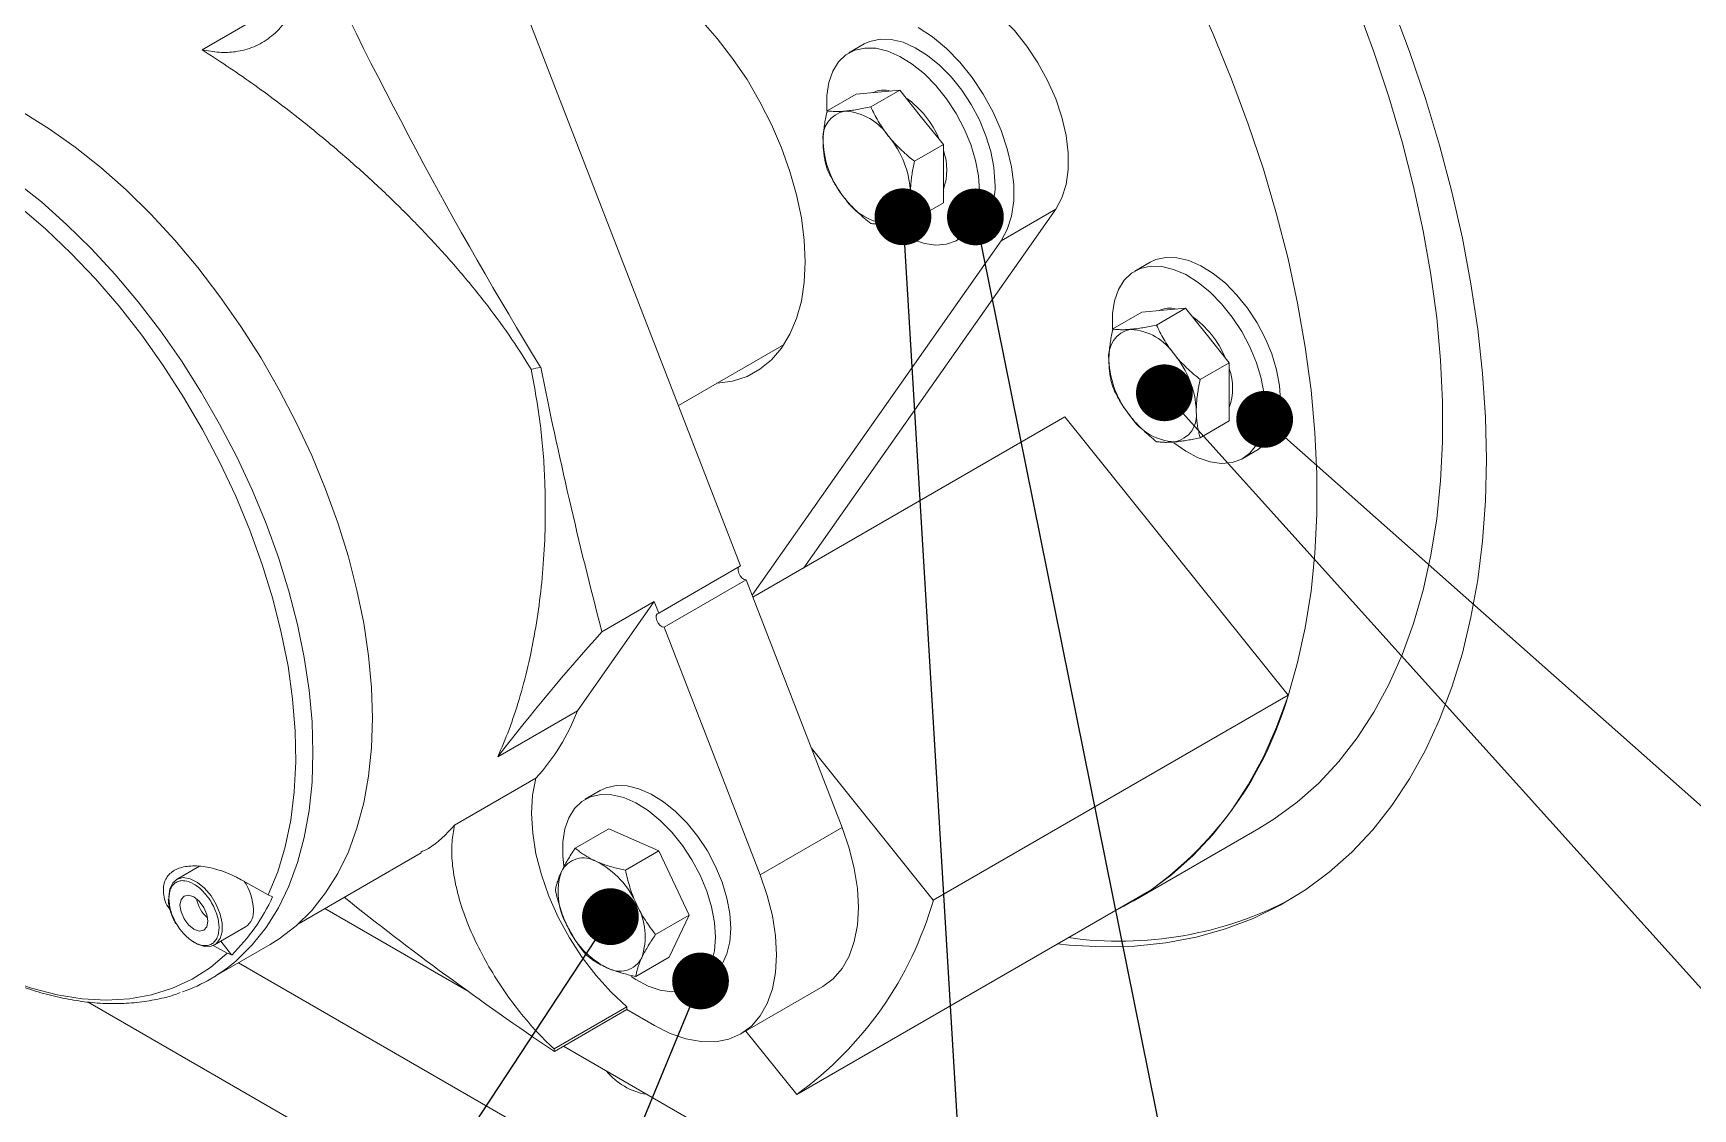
# Model space of a CAD drawing. Header units: millimetres. Extents: x -9396 to 24219, y -4763 to 12641.
# Drawn here: x 580.1 to 733.6, y -828.9 to -729.5 of the extents above; entities that cross this region are included whole.
import ezdxf

# ---------------------------------------------------------------- set-up
doc = ezdxf.new("R2010")
doc.units = ezdxf.units.MM
doc.header["$LTSCALE"] = 1000
doc.header["$MEASUREMENT"] = 0
doc.linetypes.add('SLD-Solid', pattern=[0])
for name, color, linetype in [('dim', 1, 'Continuous'), ('FRAME', 179, 'SLD-Solid'), ('text', 7, 'Continuous')]:
    doc.layers.add(name, color=color, linetype=linetype)
doc.styles.get("Standard").update_dxf_attribs({"font": 'romans.shx'})
doc.dimstyles.new('ISO-25', dxfattribs={"dimtxt": 2.5, "dimasz": 2.5, "dimexe": 1.25, "dimexo": 0.625, "dimtad": 1, "dimtxsty": 'Standard', "dimcen": 2.5, "dimadec": 0, "dimazin": 0, "dimtfac": 1, "dimtmove": 0, "dimatfit": 3, "dimfxl": 0, "dimarcsym": 0})

# ---------------------------------------------------------------- blocks, each defined once
blk = doc.blocks.new('A$C1A1C7678')
at = {"layer": 'FRAME', "color": 7, "linetype": 'SLD-Solid', "lineweight": 15}
for p, q in [((25.03, 229.23), (52.82, 157.6)), ((3.02, 205.3), (10.54, 209.64)), ((64.25, 205.83), (62.84, 205.01)), ((63.5, 201.2), (60.81, 199.65)), ((63.5, 201.2), (65.52, 201.38)), ((67.54, 201.57), (64.85, 200.02)), ((65.52, 201.38), (67.54, 201.57)), ((67.54, 201.57), (69.56, 199.05)), ((69.56, 199.05), (71.58, 196.54)), ((71.58, 196.54), (68.89, 194.99)), ((71.58, 196.54), (71.58, 193.85)), ((71.58, 193.85), (71.58, 191.15)), ((58.66, 157.42), (81.96, 190.56)), ((71.58, 191.15), (68.89, 189.6)), ((81.96, 190.56), (76.91, 187.65)), ((53.88, 154.88), (76.91, 187.65)), ((72.84, 187.69), (74.25, 188.51)), ((90.68, 185.66), (89.27, 184.84)), ((89.92, 181.04), (91.94, 181.22)), ((93.96, 181.4), (91.28, 179.85)), ((91.94, 181.22), (93.96, 181.4)), ((93.96, 181.4), (95.98, 178.89)), ((89.92, 181.04), (87.24, 179.49)), ((47.07, 172.43), (56.85, 178.07)), ((95.98, 178.89), (98, 176.37)), ((98, 176.37), (95.32, 174.82)), ((98, 176.37), (98, 173.68)), ((98, 173.68), (98, 170.99)), ((53.95, 154.7), (82.8, 171.36)), ((103.47, 145.65), (82.8, 171.36)), ((98, 170.99), (95.32, 169.44)), ((99.26, 167.53), (100.68, 168.34)), ((52.82, 157.6), (45.25, 153.23)), ((53.33, 156.3), (45.75, 151.92)), ((53.33, 156.3), (62.2, 133.42)), ((37.73, 144.18), (44.83, 154.29)), ((44.83, 154.29), (39.99, 151.5)), ((45.25, 153.23), (44.83, 154.29)), ((54.63, 129.05), (45.75, 151.92)), ((70.64, 126.7), (103.47, 145.65)), ((37.73, 144.18), (30.36, 139.93)), ((70.64, 126.7), (59.37, 140.73)), ((26.37, 133.63), (33.89, 137.97)), ((39.84, 136.83), (38.43, 136.02)), ((40.63, 133.28), (37.53, 131.5)), ((40.63, 133.28), (45.26, 131.25)), ((62.2, 133.42), (54.63, 129.05)), ((89.12, 126.61), (100.74, 133.32)), ((11.98, 124.55), (23.27, 131.06)), ((45.26, 131.25), (42.16, 129.46)), ((45.26, 131.25), (48.06, 125.32)), ((2.77, 129.83), (0.66, 128.62)), ((6.76, 128.51), (9.13, 127.18)), ((58.02, 108.74), (90.84, 127.69)), ((9.54, 127.01), (9.13, 127.18)), ((27.5, 118.35), (14.37, 125.93)), ((48.06, 125.32), (44.96, 123.53)), ((48.06, 125.32), (46.22, 121.43)), ((4.16, 122.56), (7.04, 124.22)), ((4.74, 122.89), (5.75, 121.63)), ((3.8, 119.41), (9.31, 122.59)), ((5.34, 121.79), (4.05, 122.52)), ((5.34, 121.79), (5.75, 121.63)), ((46.22, 121.43), (43.12, 119.64)), ((6.39, 120.91), (167.74, 27.76)), ((48.42, 118.7), (49.84, 119.52)), ((52.83, 114.33), (60.41, 118.7)), ((-7.52, 117.28), (167.74, 16.1)), ((42.31, 116.85), (35.56, 112.95)), ((42.31, 116.58), (42.31, 116.85)), ((35.6, 112.7), (42.31, 116.58)), ((42.31, 116.58), (44.84, 115.12)), ((53.31, 114.6), (58.02, 108.74)), ((119.93, 64.99), (36.44, 113.19))]:
    blk.add_line(p, q, dxfattribs=at)
at = {"layer": 'FRAME', "color": 7, "linetype": 'SLD-Solid', "lineweight": 15, "flags": 128}
for points in [[(121.79, 167.42), (121.7, 171.35), (121.43, 175.38), (120.99, 179.48), (120.36, 183.65), (119.57, 187.88), (118.6, 192.16), (117.46, 196.47), (116.15, 200.8), (114.68, 205.14), (113.05, 209.47), (111.27, 213.79), (109.34, 218.08), (107.26, 222.33), (105.05, 226.53), (102.7, 230.66), (100.23, 234.72), (97.65, 238.69), (94.95, 242.56), (92.15, 246.32), (89.25, 249.97), (86.27, 253.48), (83.21, 256.85), (80.08, 260.07), (76.89, 263.13), (73.65, 266.02), (70.36, 268.74), (67.05, 271.27), (63.7, 273.61), (60.35, 275.76), (56.99, 277.7), (53.63, 279.43), (50.29, 280.94), (46.97, 282.24), (43.69, 283.32), (40.45, 284.17), (37.25, 284.79), (34.12, 285.19), (31.06, 285.35), (28.08, 285.28), (25.19, 284.98), (22.39, 284.45), (19.69, 283.7), (17.1, 282.71), (14.63, 281.51), (12.29, 280.08), (10.07, 278.44), (8, 276.58), (6.07, 274.52), (4.28, 272.26), (2.66, 269.81), (1.19, 267.16), (-0.12, 264.34), (-1.1, 261.82)], [(18.62, 275.57), (20.66, 276.64), (23.11, 277.65), (25.67, 278.44), (28.34, 278.99), (31.11, 279.32), (33.96, 279.42), (36.9, 279.28), (39.9, 278.91), (42.97, 278.31), (46.08, 277.49), (49.24, 276.44), (52.43, 275.16), (55.64, 273.67), (58.87, 271.96), (62.1, 270.05), (65.32, 267.93), (68.52, 265.62), (71.7, 263.11), (74.84, 260.43), (77.93, 257.57), (80.97, 254.55), (83.94, 251.37), (86.83, 248.05), (89.64, 244.59), (92.36, 241.01), (94.98, 237.32), (97.49, 233.52), (99.88, 229.63), (102.14, 225.67), (104.28, 221.64), (106.28, 217.56), (108.13, 213.44), (109.84, 209.29), (111.38, 205.12), (112.77, 200.95), (114, 196.8), (115.06, 192.66), (115.94, 188.57), (116.65, 184.52), (117.19, 180.53), (117.55, 176.62), (117.73, 172.8), (117.73, 169.07), (117.55, 165.45), (117.19, 161.95), (116.65, 158.58), (115.94, 155.36), (115.06, 152.28), (114, 149.37), (112.77, 146.63), (111.38, 144.07), (109.84, 141.69), (108.13, 139.51), (106.28, 137.52), (104.28, 135.75), (102.14, 134.19), (100.74, 133.32)], [(-10.01, 231.26), (-9.92, 234.94), (-9.65, 238.5), (-9.2, 241.93), (-8.58, 245.23), (-7.78, 248.38), (-6.81, 251.37), (-5.67, 254.2), (-4.36, 256.86), (-2.89, 259.33), (-1.26, 261.61), (0.52, 263.69), (2.45, 265.57), (4.51, 267.24), (6.72, 268.7), (9.05, 269.93), (11.5, 270.94), (14.06, 271.73), (16.73, 272.29), (19.49, 272.62), (22.35, 272.71), (25.28, 272.57), (28.29, 272.21), (31.35, 271.61), (34.47, 270.78), (37.63, 269.73), (40.82, 268.46), (44.03, 266.97), (47.26, 265.26), (50.48, 263.34), (53.71, 261.22), (56.91, 258.91), (60.08, 256.41), (63.22, 253.72), (66.32, 250.86), (69.35, 247.84), (72.32, 244.66), (75.22, 241.34), (78.03, 237.89), (80.75, 234.3), (83.36, 230.61), (85.87, 226.82), (88.26, 222.93), (90.53, 218.97), (92.66, 214.94), (94.66, 210.86), (96.52, 206.73), (98.22, 202.58), (99.77, 198.42), (101.16, 194.25), (102.38, 190.09), (103.44, 185.96), (104.33, 181.86), (105.04, 177.82), (105.58, 173.83), (105.93, 169.92), (106.11, 166.09), (106.11, 162.36), (105.93, 158.74), (105.58, 155.25), (105.04, 151.88), (104.33, 148.65), (103.44, 145.58), (102.38, 142.67), (101.16, 139.93), (99.77, 137.36), (98.22, 134.98), (96.52, 132.8), (94.66, 130.82), (92.66, 129.04), (90.53, 127.48), (88.26, 126.14), (87.33, 125.66)], [(37.65, 215.06), (37.66, 215.06), (39.27, 214.69), (40.92, 214.09), (42.59, 213.28), (44.27, 212.26), (45.94, 211.04), (47.57, 209.64), (49.15, 208.07), (50.66, 206.35), (52.08, 204.5), (53.41, 202.54), (54.61, 200.49), (55.68, 198.38), (56.61, 196.23), (57.38, 194.06), (58, 191.9), (58.44, 189.77), (58.7, 187.7), (58.79, 185.71)], [(74.3, 210.29), (75.62, 209.42), (76.91, 208.33), (78.14, 207.07), (79.28, 205.64), (80.31, 204.1), (81.21, 202.46), (81.96, 200.77), (82.53, 199.06), (82.92, 197.38), (83.12, 195.76), (83.12, 194.24), (82.92, 192.84), (82.53, 191.61), (81.96, 190.56)], [(69.25, 207.37), (70.57, 206.5), (71.86, 205.42), (73.09, 204.15), (74.23, 202.73), (75.26, 201.18), (76.16, 199.54), (76.91, 197.85), (77.48, 196.15), (77.87, 194.47), (78.07, 192.85), (78.07, 191.32), (77.87, 189.93), (77.48, 188.69), (76.91, 187.65)], [(76.32, 193.09), (76.23, 194.45), (75.96, 195.88), (75.51, 197.35), (74.9, 198.81), (74.15, 200.23), (73.27, 201.57), (72.28, 202.8), (71.22, 203.88), (70.11, 204.78), (68.97, 205.49), (67.84, 205.99), (66.75, 206.25), (65.72, 206.28), (64.78, 206.07), (64.25, 205.83)], [(74.91, 192.27), (74.82, 193.63), (74.55, 195.07), (74.1, 196.53), (73.49, 198), (72.74, 199.41), (71.86, 200.75), (70.87, 201.98), (69.81, 203.06), (68.69, 203.97), (67.55, 204.68), (66.43, 205.17), (65.33, 205.43), (64.3, 205.46), (63.37, 205.26), (62.55, 204.82), (61.86, 204.17), (61.34, 203.31), (60.97, 202.27), (60.79, 201.08), (60.79, 199.76), (60.81, 199.5)], [(-36.39, 201.76), (-35.53, 202.22), (-33.69, 202.98), (-31.75, 203.52), (-29.7, 203.82), (-27.57, 203.89), (-25.35, 203.73), (-23.07, 203.34), (-20.74, 202.71), (-18.36, 201.86), (-15.96, 200.78), (-13.54, 199.49), (-11.13, 198), (-8.73, 196.3), (-6.35, 194.41), (-4.02, 192.34), (-1.74, 190.1), (0.48, 187.7), (2.62, 185.17), (4.66, 182.5), (6.61, 179.72), (8.44, 176.84), (10.15, 173.88), (11.72, 170.86), (13.16, 167.78), (14.44, 164.68), (15.57, 161.56), (16.54, 158.44), (17.34, 155.35), (17.96, 152.29), (18.41, 149.29), (18.68, 146.36), (18.77, 143.52)], [(-41.77, 198.65), (-41.03, 199.04), (-39.2, 199.81), (-37.25, 200.34), (-35.21, 200.65), (-33.07, 200.72), (-30.85, 200.55), (-28.57, 200.16), (-26.24, 199.53), (-23.86, 198.68), (-21.46, 197.61), (-19.05, 196.32), (-16.63, 194.82), (-14.23, 193.12), (-11.85, 191.23), (-9.52, 189.16), (-7.24, 186.92), (-5.02, 184.53), (-2.89, 181.99), (-0.84, 179.32), (1.1, 176.54), (2.94, 173.66), (4.64, 170.7), (6.22, 167.68), (7.66, 164.61), (8.94, 161.5), (10.07, 158.38), (11.04, 155.26), (11.84, 152.17), (12.46, 149.11), (12.91, 146.11), (13.18, 143.18), (13.27, 140.34), (13.18, 137.6), (12.91, 134.99), (12.46, 132.5), (11.84, 130.17), (11.04, 127.99), (10.07, 125.99), (8.94, 124.18), (7.66, 122.56), (6.22, 121.14), (6.2, 121.12)], [(-16.26, 192.61), (-13.83, 190.77), (-11.45, 188.73), (-9.12, 186.51), (-6.85, 184.13), (-4.66, 181.59), (-2.56, 178.91), (-0.57, 176.11), (1.3, 173.2), (3.05, 170.21), (4.66, 167.15), (6.13, 164.03), (7.43, 160.88), (8.58, 157.71), (9.55, 154.55), (10.34, 151.42), (10.96, 148.32), (11.39, 145.29), (11.63, 142.33), (11.68, 139.47), (11.54, 136.72), (11.22, 134.1), (10.7, 131.63), (10.01, 129.32), (9.13, 127.18)], [(66.46, 189.14), (67.55, 188.36), (68.69, 187.76), (69.81, 187.38), (70.87, 187.23), (71.86, 187.32), (72.74, 187.64), (73.49, 188.19), (74.1, 188.95), (74.55, 189.9), (74.82, 191.02), (74.91, 192.27)], [(58.79, 185.71), (58.7, 183.83), (58.44, 182.07), (58, 180.45), (57.38, 179), (56.61, 177.72), (55.68, 176.64), (54.61, 175.77), (53.41, 175.11), (52.08, 174.68), (50.66, 174.47), (50.6, 174.47)], [(102.75, 172.92), (102.66, 174.28), (102.38, 175.72), (101.94, 177.18), (101.33, 178.64), (100.58, 180.06), (99.69, 181.4), (98.71, 182.63), (97.65, 183.71), (96.53, 184.61), (95.39, 185.32), (94.26, 185.82), (93.17, 186.08), (92.14, 186.11), (91.21, 185.91), (90.68, 185.66)], [(101.33, 172.1), (101.24, 173.47), (100.97, 174.9), (100.52, 176.37), (99.92, 177.83), (99.16, 179.25), (98.28, 180.59), (97.3, 181.81), (96.23, 182.89), (95.12, 183.8), (93.98, 184.51), (92.85, 185), (91.76, 185.27), (90.73, 185.3), (89.79, 185.09), (88.97, 184.65), (88.29, 184), (87.76, 183.14), (87.4, 182.1), (87.22, 180.91), (87.22, 179.6), (87.24, 179.34)], [(92.89, 168.97), (93.98, 168.19), (95.12, 167.59), (96.23, 167.21), (97.3, 167.06), (98.28, 167.15), (99.16, 167.47), (99.92, 168.02), (100.52, 168.78), (100.97, 169.73), (101.24, 170.85), (101.33, 172.1)], [(82.11, 122.65), (83.21, 122.54), (86.27, 122.37), (89.25, 122.44), (92.15, 122.74), (94.95, 123.27), (97.65, 124.03), (100.23, 125.01), (102.7, 126.22), (105.05, 127.64), (107.26, 129.29), (109.34, 131.14), (111.27, 133.2), (113.05, 135.46), (114.68, 137.92), (116.15, 140.56), (117.46, 143.38), (118.6, 146.37), (119.57, 149.53), (120.36, 152.84), (120.99, 156.29), (121.43, 159.88), (121.7, 163.59), (121.79, 167.42)], [(52.64, 157.49), (52.59, 157.38), (52.58, 157.16), (52.64, 156.91), (52.77, 156.66), (52.95, 156.46), (53.14, 156.33), (53.33, 156.3)], [(45.75, 151.92), (45.57, 151.96), (45.37, 152.09), (45.19, 152.29), (45.06, 152.54), (45, 152.79), (45.01, 153.01), (45.1, 153.16), (45.25, 153.23)], [(18.77, 143.52), (18.68, 140.78), (18.41, 138.16), (17.96, 135.68), (17.34, 133.34), (16.54, 131.17), (15.57, 129.17), (14.44, 127.36), (13.16, 125.73), (11.72, 124.32), (10.15, 123.11), (9.31, 122.59)], [(33.89, 137.97), (33.58, 136.41), (33.48, 134.71), (33.59, 132.89), (33.89, 130.99), (34.4, 129.03), (35.09, 127.06), (35.96, 125.11), (37, 123.22), (38.17, 121.41), (39.46, 119.73), (40.85, 118.2), (42.31, 116.85)], [(49.84, 119.52), (50.49, 120.01), (51.1, 120.77), (51.54, 121.72), (51.82, 122.84), (51.91, 124.09), (51.82, 125.46), (51.54, 126.89), (51.1, 128.36), (50.49, 129.82), (49.74, 131.24), (48.85, 132.58), (47.87, 133.8), (46.8, 134.88), (45.69, 135.79), (44.55, 136.5), (43.42, 136.99), (42.33, 137.26), (41.3, 137.29), (40.37, 137.08), (39.84, 136.83)], [(42.71, 119.65), (43.14, 119.37), (44.28, 118.76), (45.39, 118.38), (46.45, 118.23), (47.44, 118.32), (48.32, 118.64), (49.08, 119.19), (49.68, 119.95), (50.13, 120.9), (50.4, 122.02), (50.49, 123.28), (50.4, 124.64), (50.13, 126.07), (49.68, 127.54), (49.08, 129), (48.32, 130.42), (47.44, 131.76), (46.45, 132.98), (45.39, 134.06), (44.28, 134.97), (43.14, 135.68), (42.01, 136.17), (40.92, 136.44), (39.89, 136.47), (38.95, 136.26), (38.13, 135.83), (37.45, 135.17), (36.92, 134.31), (36.56, 133.28), (36.38, 132.08), (36.38, 130.77), (36.47, 129.87)], [(5.34, 121.79), (3.8, 120.48), (2.11, 119.4), (0.29, 118.56), (-1.65, 117.95), (-3.7, 117.58), (-5.85, 117.46), (-8.08, 117.58), (-10.39, 117.95), (-12.75, 118.55), (-15.16, 119.4), (-17.59, 120.48), (-20.04, 121.78), (-22.49, 123.31), (-24.93, 125.04), (-27.33, 126.97), (-29.7, 129.09), (-32, 131.39), (-32.74, 132.17)], [(60.41, 118.7), (60.41, 118.7), (61.38, 119.42), (62.2, 120.37), (62.86, 121.52), (63.33, 122.86), (63.62, 124.37), (63.72, 126.02), (63.62, 127.78), (63.33, 129.62), (62.86, 131.51), (62.2, 133.42)], [(44.84, 115.12), (46.31, 114.38), (47.76, 113.88), (49.16, 113.62), (50.49, 113.61), (51.72, 113.84), (52.83, 114.33), (53.81, 115.05), (54.63, 116), (55.28, 117.15), (55.76, 118.49), (56.05, 120), (56.14, 121.65), (56.05, 123.41), (55.76, 125.25), (55.28, 127.14), (54.63, 129.05)], [(-0.06, 127.01), (0.03, 127.73), (0.3, 128.29), (0.72, 128.65), (1.27, 128.78), (1.91, 128.67), (2.58, 128.34), (3.24, 127.8), (3.84, 127.1), (4.33, 126.28), (4.68, 125.41), (4.86, 124.56), (4.86, 123.78), (4.68, 123.14), (4.33, 122.67), (3.84, 122.43), (3.24, 122.42), (2.58, 122.64), (2.13, 122.91)], [(3.55, 124.76), (3.45, 125.38), (3.17, 126.02), (2.75, 126.59), (2.26, 126.99), (1.77, 127.16), (1.35, 127.08), (1.07, 126.75), (0.97, 126.24), (1.07, 125.62), (1.35, 124.97), (1.77, 124.41), (2.26, 124.01), (2.75, 123.84), (3.17, 123.92), (3.45, 124.24), (3.55, 124.76)]]:
    blk.add_lwpolyline(points, dxfattribs=at)
at = {"layer": 'FRAME', "color": 7, "linetype": 'SLD-Solid', "lineweight": 15}
for centre, radius, start, end in [((66.06, 199.29), 2.28, 74.1229, 116.0961), ((62.93, 197.16), 2.51, 100.5468, 189.2519), ((62.16, 194.42), 5.21, 33.4349, 86.5705), ((63.04, 193.62), 8.83, 22.6045, 54.9846), ((69.21, 197.16), 8.77, 182.6393, 219.7721), ((59.77, 191.68), 8.77, 2.6393, 39.7721), ((66.69, 194.2), 5.2, 340.0599, 19.9401), ((66.05, 191.68), 2.51, 280.5468, 9.2519), ((71.26, 192.62), 5.09, 306.0588, 5.2534), ((66.82, 194.42), 5.21, 213.4349, 266.5705), ((92.49, 179.13), 2.28, 74.1229, 116.0961), ((89.47, 173.45), 8.83, 22.6045, 54.9846), ((89.36, 176.99), 2.51, 100.5468, 189.2519), ((88.59, 174.25), 5.21, 33.4349, 86.5705), ((95.64, 176.99), 8.77, 182.6393, 219.7721), ((86.2, 171.52), 8.77, 2.6393, 39.7721), ((93.12, 174.03), 5.2, 340.0599, 19.9401), ((92.48, 171.52), 2.51, 280.5468, 9.2519), ((97.68, 172.46), 5.09, 306.0588, 5.2534), ((93.25, 174.25), 5.21, 213.4349, 266.5705), ((182.21, 23.28), 191.49, 137.9662, 142.4709), ((71.16, 154.94), 33.61, 305.8378, 343.9609), ((19.62, 151.08), 19.37, 317.4054, 339.1571), ((38.29, 128.32), 2.28, 58.5416, 153.4796), ((42.05, 127.43), 6.11, 161.7616, 209.3881), ((35.74, 123.05), 8.14, 23.4646, 62.5579), ((2.5, 125.59), 5.27, 2.5223, 33.0652), ((5.4, 127.31), 2.93, 189.7963, 230.1984), ((-7.08, 134.67), 18.3, 314.53, 335.2686), ((37.88, 123.29), 6.11, 341.7616, 29.3881), ((38.34, 135.99), 33.61, 305.8378, 343.9609), ((87.88, 156.97), 34.07, 261.9629, 297.8583), ((6.03, 125.64), 1.74, 305.3793, 5.9329), ((44.19, 127.67), 8.14, 203.4646, 242.5579), ((41.64, 122.4), 2.28, 238.5416, 333.4796), ((-3.86, 132.7), 15.34, 289.2398, 310.9813), ((45.12, 114.78), 6.11, 219.5483, 260.457)]:
    blk.add_arc(centre, radius, start, end, dxfattribs=at)
for centre, major_axis, ratio, start_param, end_param in [((71.75, 287.09), (-65.96, 187.33), 0.410741, 1.802375, 2.054661), ((71.75, 211.41), (101.05, 35.58), 0.218312, 4.248216, 4.257421), ((128.51, 140.81), (-65.96, 187.33), 0.410741, 1.240366, 1.370695), ((128.51, 140.81), (157.94, -67.2), 0.402512, 4.10503, 4.263488), ((106.4, 168.31), (43.07, 101.23), 0.565758, 2.367594, 2.370452)]:
    blk.add_ellipse(centre, major_axis=major_axis, ratio=ratio, start_param=start_param, end_param=end_param, dxfattribs=at)
for points, knots in [([(11.77, 217.69), (11.95, 216.91), (12.31, 215.34), (12.4, 213.1), (12.14, 211.03), (11.53, 209.19), (10.58, 207.62), (9.33, 206.38), (7.83, 205.51), (6.22, 205.08), (4.6, 205), (3.55, 205.2), (3.02, 205.3)], [0, 0, 0, 0, 0.103187, 0.206371, 0.309556, 0.412745, 0.516063, 0.619386, 0.723874, 0.82836, 0.914181, 1, 1, 1, 1]), ([(33.46, 175.76), (32.79, 176.82), (31.45, 178.93), (29.14, 182.04), (26.63, 185.1), (23.95, 188.07), (21.16, 190.91), (18.26, 193.65), (15.26, 196.28), (11.69, 199.21), (7.55, 202.33), (4.54, 204.3), (3.02, 205.3)], [0, 0, 0, 0, 0.089225, 0.178453, 0.27026, 0.362066, 0.451293, 0.540517, 0.632492, 0.724461, 0.860821, 1, 1, 1, 1]), ([(60.81, 199.65), (60.77, 199.46), (60.69, 199.07), (60.59, 198.49), (60.51, 197.91), (60.46, 197.33), (60.45, 196.95), (60.45, 196.75)], [0, 0, 0, 0, 0.195283, 0.390944, 0.58809, 0.785914, 1, 1, 1, 1]), ([(62.47, 199.63), (62.42, 199.62), (62.13, 199.6), (61.75, 199.59), (61.36, 199.6), (61.07, 199.62), (60.9, 199.64), (60.81, 199.65)], [0, 0, 0, 0, 0.0700581, 0.4327505, 0.6161286, 0.8021368, 1, 1, 1, 1]), ([(64.85, 200.02), (64.64, 199.97), (64.21, 199.88), (63.59, 199.77), (63, 199.68), (62.65, 199.65), (62.47, 199.63)], [0, 0, 0, 0, 0.2472686, 0.4953626, 0.746874, 1, 1, 1, 1]), ([(66.51, 197.29), (66.46, 197.35), (66.26, 197.61), (65.93, 198.08), (65.39, 198.92), (65.07, 199.58), (64.85, 200.02)], [0, 0, 0, 0, 0.070064, 0.299864, 0.530927, 1, 1, 1, 1]), ([(60.45, 196.75), (60.45, 196.57), (60.46, 196.21), (60.51, 195.69), (60.59, 195.18), (60.69, 194.71), (60.77, 194.41), (60.81, 194.27)], [0, 0, 0, 0, 0.200893, 0.402677, 0.606846, 0.811658, 1, 1, 1, 1]), ([(68.89, 194.99), (68.73, 195.12), (68.43, 195.36), (68.03, 195.71), (67.57, 196.13), (67.05, 196.65), (66.69, 197.08), (66.51, 197.29)], [0, 0, 0, 0, 0.185471, 0.340659, 0.480932, 0.747259, 1, 1, 1, 1]), ([(68.53, 192.09), (68.53, 192.29), (68.54, 192.66), (68.59, 193.24), (68.67, 193.81), (68.77, 194.4), (68.85, 194.79), (68.89, 194.99)], [0, 0, 0, 0, 0.214086, 0.409052, 0.604721, 0.802143, 1, 1, 1, 1]), ([(60.81, 194.27), (60.92, 194.04), (61.15, 193.57), (61.53, 192.88), (61.97, 192.2), (62.3, 191.76), (62.47, 191.55)], [0, 0, 0, 0, 0.247269, 0.495363, 0.746874, 1, 1, 1, 1]), ([(68.89, 189.6), (68.85, 189.75), (68.77, 190.04), (68.67, 190.51), (68.59, 191.01), (68.54, 191.54), (68.53, 191.9), (68.53, 192.09)], [0, 0, 0, 0, 0.188342, 0.389561, 0.591339, 0.795222, 1, 1, 1, 1]), ([(62.47, 191.55), (62.52, 191.49), (62.73, 191.23), (63.12, 190.8), (63.84, 190.07), (64.45, 189.57), (64.85, 189.24)], [0, 0, 0, 0, 0.070064, 0.299864, 0.530927, 1, 1, 1, 1]), ([(64.85, 189.24), (64.96, 189.23), (65.19, 189.2), (65.57, 189.18), (66.01, 189.18), (66.34, 189.2), (66.51, 189.21)], [0, 0, 0, 0, 0.247269, 0.495363, 0.746874, 1, 1, 1, 1]), ([(66.51, 189.21), (66.56, 189.22), (66.77, 189.24), (67.16, 189.29), (67.7, 189.37), (68.28, 189.48), (68.69, 189.56), (68.89, 189.6)], [0, 0, 0, 0, 0.070051, 0.299809, 0.530829, 0.765024, 1, 1, 1, 1]), ([(91.28, 179.85), (91.06, 179.8), (90.63, 179.72), (90.02, 179.6), (89.43, 179.51), (89.08, 179.48), (88.9, 179.46)], [0, 0, 0, 0, 0.247269, 0.495363, 0.746874, 1, 1, 1, 1]), ([(92.94, 177.13), (92.89, 177.19), (92.69, 177.44), (92.35, 177.91), (91.95, 178.54), (91.59, 179.19), (91.38, 179.63), (91.28, 179.85)], [0, 0, 0, 0, 0.070051, 0.299809, 0.530829, 0.765024, 1, 1, 1, 1]), ([(87.24, 179.49), (87.2, 179.29), (87.11, 178.9), (87.02, 178.32), (86.94, 177.74), (86.89, 177.16), (86.88, 176.78), (86.88, 176.59)], [0, 0, 0, 0, 0.195283, 0.390944, 0.58809, 0.785914, 1, 1, 1, 1]), ([(88.9, 179.46), (88.85, 179.46), (88.65, 179.44), (88.31, 179.42), (87.91, 179.42), (87.56, 179.44), (87.34, 179.47), (87.24, 179.49)], [0, 0, 0, 0, 0.070051, 0.299809, 0.530829, 0.765024, 1, 1, 1, 1]), ([(86.88, 176.59), (86.88, 176.4), (86.89, 176.04), (86.94, 175.52), (87.01, 175.01), (87.12, 174.54), (87.2, 174.24), (87.24, 174.1)], [0, 0, 0, 0, 0.200893, 0.402677, 0.606846, 0.811658, 1, 1, 1, 1]), ([(95.32, 174.82), (95.1, 175), (94.67, 175.34), (94.06, 175.9), (93.47, 176.49), (93.11, 176.91), (92.94, 177.13)], [0, 0, 0, 0, 0.247269, 0.495363, 0.746874, 1, 1, 1, 1]), ([(30.36, 139.93), (30.71, 140.76), (31.43, 142.42), (32.36, 145.23), (33.16, 148.25), (33.82, 151.46), (34.31, 154.78), (34.63, 158.22), (34.78, 161.78), (34.73, 165.91), (34.39, 170.59), (33.77, 174.03), (33.46, 175.76)], [0, 0, 0, 0, 0.09129, 0.182585, 0.276698, 0.370817, 0.462039, 0.553266, 0.646865, 0.740467, 0.869433, 1, 1, 1, 1]), ([(87.24, 174.1), (87.35, 173.87), (87.57, 173.4), (87.96, 172.71), (88.39, 172.03), (88.73, 171.6), (88.9, 171.38)], [0, 0, 0, 0, 0.247269, 0.495363, 0.746874, 1, 1, 1, 1]), ([(94.96, 171.92), (94.96, 172.12), (94.97, 172.5), (95.02, 173.07), (95.09, 173.65), (95.19, 174.23), (95.28, 174.62), (95.32, 174.82)], [0, 0, 0, 0, 0.214086, 0.409052, 0.604721, 0.802143, 1, 1, 1, 1]), ([(95.32, 169.44), (95.28, 169.58), (95.2, 169.87), (95.1, 170.34), (95.02, 170.84), (94.97, 171.37), (94.96, 171.74), (94.96, 171.92)], [0, 0, 0, 0, 0.1883417, 0.3895612, 0.5913395, 0.7952219, 1, 1, 1, 1]), ([(88.9, 171.38), (88.95, 171.32), (89.15, 171.07), (89.54, 170.63), (90.09, 170.09), (90.67, 169.57), (91.07, 169.24), (91.28, 169.07)], [0, 0, 0, 0, 0.070051, 0.299809, 0.530829, 0.765024, 1, 1, 1, 1]), ([(91.28, 169.07), (91.39, 169.06), (91.61, 169.03), (92, 169.01), (92.43, 169.01), (92.77, 169.03), (92.94, 169.05)], [0, 0, 0, 0, 0.247269, 0.495363, 0.746874, 1, 1, 1, 1]), ([(92.94, 169.05), (92.99, 169.05), (93.19, 169.07), (93.58, 169.12), (94.13, 169.2), (94.71, 169.31), (95.11, 169.39), (95.32, 169.44)], [0, 0, 0, 0, 0.070051, 0.299809, 0.530829, 0.765024, 1, 1, 1, 1]), ([(23.23, 131.13), (23.47, 131.24), (24.58, 131.75), (25.58, 132.8), (26.37, 133.63)], [0, 0, 0, 0, 0.2144787, 1, 1, 1, 1]), ([(35.56, 112.95), (34.98, 113.51), (33.81, 114.64), (32.14, 116.64), (30.58, 118.81), (29.18, 121.11), (28, 123.47), (27.06, 125.84), (26.41, 128.17), (26.1, 130.26), (26.08, 132.1), (26.27, 133.12), (26.37, 133.63)], [0, 0, 0, 0, 0.103187, 0.206371, 0.309556, 0.412745, 0.516063, 0.619386, 0.723874, 0.82836, 0.914181, 1, 1, 1, 1]), ([(-32.68, 132.09), (-32.12, 131.49), (-30.96, 130.26), (-29.14, 128.52), (-27.25, 126.84), (-25.31, 125.26), (-23.33, 123.8), (-21.32, 122.46), (-19.29, 121.25), (-17.25, 120.19), (-15.2, 119.27), (-13.16, 118.51), (-11.13, 117.91), (-9.11, 117.47), (-7.13, 117.2), (-5.17, 117.1), (-3.26, 117.18), (-1.39, 117.46), (0.03, 117.78), (0.8, 118.08), (1, 118.15)], [0, 0, 0, 0, 0.052535, 0.107813, 0.163765, 0.220244, 0.27714, 0.334372, 0.391884, 0.449632, 0.507592, 0.565741, 0.624075, 0.682598, 0.741329, 0.800303, 0.859579, 0.919247, 0.979441, 1, 1, 1, 1]), ([(37.53, 131.5), (37.4, 131.31), (37.15, 130.94), (36.81, 130.39), (36.5, 129.85), (36.33, 129.51), (36.25, 129.34)], [0, 0, 0, 0, 0.247269, 0.495363, 0.746874, 1, 1, 1, 1]), ([(39.49, 130.27), (39.33, 130.34), (39.02, 130.48), (38.6, 130.72), (38.2, 130.97), (37.85, 131.23), (37.63, 131.41), (37.53, 131.5)], [0, 0, 0, 0, 0.200893, 0.402677, 0.606846, 0.811658, 1, 1, 1, 1]), ([(0.02, 125.86), (0.02, 125.87), (-0.38, 126.35), (-0.61, 127.33), (-0.52, 128.53), (0.17, 129.37), (1.27, 129.83), (2.71, 129.91), (4.41, 129.59), (5.81, 129.04), (6.58, 128.61), (6.76, 128.51)], [0, 0, 0, 0, 0.002891, 0.15493, 0.291302, 0.416936, 0.539517, 0.666094, 0.802242, 0.951412, 1, 1, 1, 1]), ([(36.25, 129.34), (36.23, 129.3), (36.14, 129.1), (36, 128.77), (35.86, 128.36), (35.76, 127.97), (35.71, 127.73), (35.69, 127.61)], [0, 0, 0, 0, 0.070051, 0.299809, 0.530829, 0.765024, 1, 1, 1, 1]), ([(42.16, 129.46), (41.97, 129.5), (41.6, 129.58), (41.05, 129.73), (40.51, 129.88), (39.99, 130.06), (39.66, 130.2), (39.49, 130.27)], [0, 0, 0, 0, 0.1952834, 0.3909444, 0.5880905, 0.7859138, 1, 1, 1, 1]), ([(43.2, 126.29), (43.17, 126.36), (43.03, 126.66), (42.8, 127.21), (42.55, 127.94), (42.34, 128.7), (42.22, 129.21), (42.16, 129.46)], [0, 0, 0, 0, 0.070051, 0.299809, 0.530829, 0.765024, 1, 1, 1, 1]), ([(-0.06, 126.84), (-0.03, 127.16), (0.02, 127.65), (0.31, 128.11), (0.61, 128.36), (0.98, 128.5), (1.52, 128.51), (2.26, 128.25), (3, 127.65), (3.54, 127.02), (3.91, 126.45), (4.22, 125.85), (4.5, 125.06), (4.64, 124.13), (4.5, 123.35), (4.22, 122.89), (3.91, 122.63), (3.54, 122.5), (3, 122.49), (2.26, 122.75), (1.52, 123.34), (0.98, 123.98), (0.61, 124.54), (0.31, 125.15), (0.02, 125.94), (-0.03, 126.48), (-0.06, 126.84)], [0, 0, 0, 0, 0.059864, 0.09209, 0.125, 0.15791, 0.190136, 0.25, 0.309864, 0.34209, 0.375, 0.40791, 0.440136, 0.5, 0.559864, 0.59209, 0.625, 0.65791, 0.690136, 0.75, 0.809864, 0.84209, 0.875, 0.90791, 0.940136, 1, 1, 1, 1]), ([(35.69, 127.61), (35.75, 127.34), (35.88, 126.8), (36.11, 126), (36.39, 125.2), (36.62, 124.69), (36.73, 124.43)], [0, 0, 0, 0, 0.247269, 0.495363, 0.746874, 1, 1, 1, 1]), ([(-0.11, 126.78), (-0.1, 126.65), (-0.09, 126.36), (-0.01, 125.98), (0.06, 125.74), (0.09, 125.67)], [0, 0, 0, 0, 0.373618, 0.829506, 1, 1, 1, 1]), ([(44.96, 123.53), (44.79, 123.74), (44.46, 124.16), (44, 124.83), (43.57, 125.54), (43.32, 126.04), (43.2, 126.29)], [0, 0, 0, 0, 0.247269, 0.495363, 0.746874, 1, 1, 1, 1]), ([(0.09, 125.67), (0.11, 125.58), (0.2, 125.31), (0.37, 124.92), (0.52, 124.64), (0.58, 124.53)], [0, 0, 0, 0, 0.226466, 0.708557, 1, 1, 1, 1]), ([(36.73, 124.43), (36.76, 124.36), (36.91, 124.06), (37.19, 123.55), (37.59, 122.9), (38.02, 122.27), (38.33, 121.88), (38.49, 121.68)], [0, 0, 0, 0, 0.070051, 0.299809, 0.530829, 0.765024, 1, 1, 1, 1]), ([(43.68, 121.38), (43.7, 121.43), (43.8, 121.63), (43.99, 121.99), (44.28, 122.49), (44.6, 123), (44.84, 123.36), (44.96, 123.53)], [0, 0, 0, 0, 0.070051, 0.299809, 0.530829, 0.765024, 1, 1, 1, 1]), ([(38.49, 121.68), (38.59, 121.59), (38.8, 121.42), (39.16, 121.16), (39.55, 120.91), (39.97, 120.67), (40.29, 120.53), (40.44, 120.45)], [0, 0, 0, 0, 0.1883417, 0.3895612, 0.5913395, 0.7952219, 1, 1, 1, 1]), ([(43.12, 119.64), (43.14, 119.77), (43.19, 120.03), (43.3, 120.44), (43.46, 120.89), (43.6, 121.22), (43.68, 121.38)], [0, 0, 0, 0, 0.247269, 0.495363, 0.746874, 1, 1, 1, 1]), ([(40.44, 120.45), (40.62, 120.38), (40.94, 120.24), (41.47, 120.07), (42, 119.91), (42.55, 119.77), (42.93, 119.69), (43.12, 119.64)], [0, 0, 0, 0, 0.214086, 0.409052, 0.604721, 0.802143, 1, 1, 1, 1])]:
    blk.add_open_spline(points, degree=3, knots=knots, dxfattribs=at)
at = {"layer": 'text', "color": 7, "linetype": 'SLD-Solid', "lineweight": 0}
for points in [[(67.83, 189.86), (78.48, 11.99)], [(74.53, 189.85), (109.64, 16.31)], [(92.01, 173.59), (226.96, 23.85)], [(101.28, 171.14), (246.88, 42.18)], [(40.78, 125.17), (-6.54, 53.21)], [(49.11, 119.23), (16.14, 39.33)]]:
    blk.add_leader(points, dimstyle='ISO-25', override={"dimscale": 6, "dimasz": 3.5, "dimdec": 0, "dimdsep": 46, "dimclrd": 256, "dimclre": 256, "dimclrt": 7, "dimadec": 2, "dimldrblk": 'DotSmall'}, dxfattribs=at)

msp = doc.modelspace()

# ---------------------------------------------------------------- block references
at = {"layer": 'dim', "ltscale": 5}
msp.add_blockref('A$C1A1C7678', (592.73, -936.33), dxfattribs=at)

doc.saveas('drawing.dxf')
